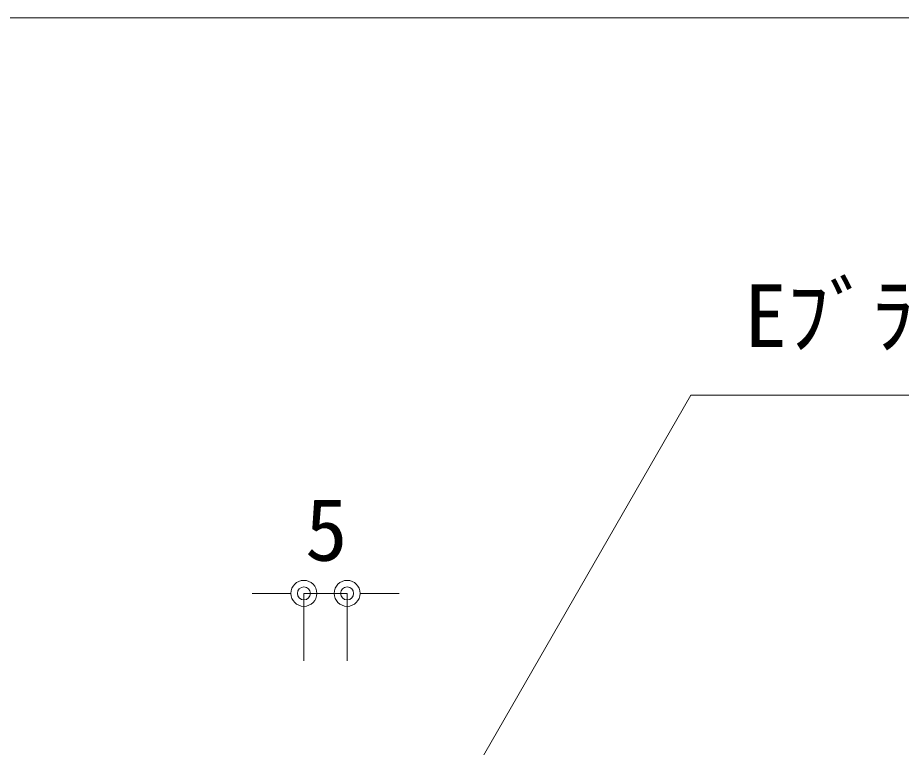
# Model space of a CAD drawing. Units: millimetres on the paper. Extents: x -401 to 401, y -279 to 279.
# Drawn here: x 216.74 to 250.8, y 148.52 to 176.65 of the extents above; entities that cross this region are included whole.
import ezdxf
from ezdxf.enums import TextEntityAlignment as Align

# ---------------------------------------------------------------- set-up
doc = ezdxf.new("R2010")
doc.units = ezdxf.units.MM
for name, color, linetype, lineweight in [('0-5_0-A11-寸法_詳細', 5, 'Continuous', 9), ('0-6_0', 7, 'Continuous', 9), ('0-7_A-B03-文字_書込_小', 7, 'Continuous', 9)]:
    doc.layers.add(name, color=color, linetype=linetype, lineweight=lineweight)
doc.styles.add('ＭＳ ゴシック', font='')
doc.styles.get('ＭＳ ゴシック').set_extended_font_data('MS Gothic')

# ---------------------------------------------------------------- blocks, each defined once
blk = doc.blocks.new('_Dot')
at = {"layer": '0-6_0'}
blk.add_line((-0.5, 0), (-1, 0), dxfattribs=at)
for radius in [0.5, 0.25]:
    blk.add_circle((0, 0), radius, dxfattribs=at)

msp = doc.modelspace()

# ---------------------------------------------------------------- linework, layer by layer
at = {"layer": '0-5_0-A11-寸法_詳細'}
for p, q in [((226.773, 154.458), (225.773, 154.458)), ((227.773, 151.861), (227.773, 154.458)), ((227.773, 154.458), (229.439, 154.458)), ((229.439, 151.861), (229.439, 154.458)), ((230.439, 154.458), (231.439, 154.458))]:
    msp.add_line(p, q, dxfattribs=at)
at = {"layer": '0-7_A-B03-文字_書込_小'}
for points in [[(189.239, 149.035), (205.132, 176.648), (275.57, 176.648)], [(232.584, 144.541), (242.69, 162.1), (283.294, 162.1)]]:
    msp.add_lwpolyline(points, dxfattribs=at)

# ---------------------------------------------------------------- block references
at = {"layer": '0-5_0-A11-寸法_詳細'}
msp.add_blockref('_Dot', (227.773, 154.458), dxfattribs=at)
at = {"layer": '0-5_0-A11-寸法_詳細', "rotation": 180}
msp.add_blockref('_Dot', (229.439, 154.458), dxfattribs=at)

# ---------------------------------------------------------------- texts
at = {"layer": '0-5_0-A11-寸法_詳細', "style": 'ＭＳ ゴシック'}
msp.add_text('5', height=2.405, dxfattribs=at).set_placement((227.82, 154.995), align=Align.BOTTOM_LEFT)
at = {"layer": '0-7_A-B03-文字_書込_小', "style": 'ＭＳ ゴシック'}
msp.add_text('Eﾌﾞﾗｹｯﾄ(留め金具 SUS304)', height=2.405, dxfattribs=at).set_placement((244.749, 163.239), align=Align.BOTTOM_LEFT)

doc.saveas('drawing.dxf')
